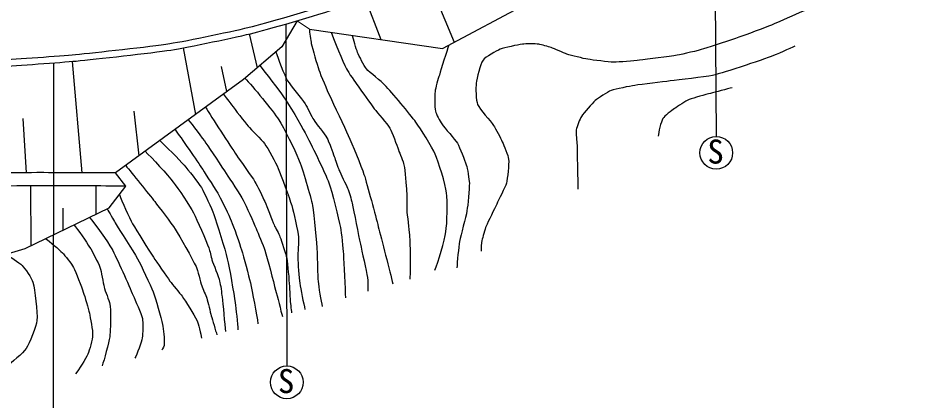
# Model space of a CAD drawing. Units: millimetres, scale not verified. Extents: x 40000 to 680000, y 20000 to 380000.
# Drawn here: x 276382 to 345333, y 244034 to 273204 of the extents above; entities that cross this region are included whole.
import ezdxf
from ezdxf.enums import TextEntityAlignment as Align

# ---------------------------------------------------------------- set-up
doc = ezdxf.new("R2010")
doc.units = ezdxf.units.MM
doc.header["$LTSCALE"] = 1000
doc.layers.add('M-BGD', color=7, linetype='Continuous', lineweight=25)
doc.styles.add('ＭＳ ゴシック', font='')
doc.styles.get('ＭＳ ゴシック').set_extended_font_data('MS Gothic')

msp = doc.modelspace()

# ---------------------------------------------------------------- linework, layer by layer
at = {"layer": 'M-BGD'}
for p, q in [((329418, 290874), (329645, 264190)), ((307497, 276550), (309653, 271361)), ((302851, 274703), (304051, 271570)), ((308757, 270884), (315440, 274443)), ((296805, 272753), (296885, 246701)), ((298602, 272364), (308757, 270884)), ((294022, 271992), (294628, 269423)), ((288969, 270936), (289921, 265861)), ((279076, 269792), (279070, 243479)), ((280511, 269908), (281258, 261418)), ((292300, 267600), (291903, 269510)), ((277034, 261422), (276768, 265551)), ((285619, 262718), (285232, 266118)), ((277323, 260424), (277358, 255845)), ((282323, 260412), (282314, 258237)), ((279812, 257029), (279817, 258718))]:
    msp.add_line(p, q, dxfattribs=at)
at = {"layer": 'M-BGD', "lineweight": 13}
msp.add_line((297666, 273004), (298602, 272364), dxfattribs=at)
at = {"layer": 'M-BGD'}
for points in [[(297666, 273004), (296509, 271013), (293569, 268527), (283823, 261406)], [(197484, 266577), (206252, 264660), (219858, 255523), (232453, 253488), (245571, 254783), (257120, 253367), (261263, 253074), (265537, 253302), (271962, 254167), (276928, 255637), (283344, 258734), (284597, 260401), (283823, 261406)]]:
    msp.add_lwpolyline(points, dxfattribs=at)
for centre in [(329645, 262940), (296885, 245451)]:
    msp.add_circle(centre, 1250, dxfattribs=at)
for points, knots in [([(106916, 283510), (107883, 283395), (110791, 283090), (111761, 283002), (113071, 282883), (117006, 282592), (118315, 282475), (121552, 282186), (131257, 281263), (134493, 280971), (136474, 280792), (142421, 280303), (144402, 280124), (148804, 279728), (162007, 278494), (166409, 278098), (169299, 277838), (177971, 277109), (180860, 276844), (192260, 275798), (226454, 272601), (237854, 271546), (239909, 271355), (246074, 270795), (248130, 270614), (248869, 270550), (251089, 270374), (251829, 270321), (252999, 270236), (256510, 269999), (257680, 269921), (258786, 269847), (262105, 269621), (263213, 269564), (264070, 269519), (266645, 269417), (267504, 269415), (269010, 269410), (273529, 269468), (275034, 269527), (276190, 269572), (279651, 269824), (280803, 269934), (282252, 270073), (286597, 270543), (288035, 270771), (289317, 270973), (293130, 271763), (294388, 272081), (295770, 272430), (299874, 273640), (301223, 274101), (302529, 274547), (306376, 276079), (307648, 276613), (308403, 276930), (310621, 277989), (311356, 278352), (312449, 278891), (315716, 280538), (316785, 281124), (317392, 281456), (319150, 282564), (319729, 282942), (320526, 283463), (322898, 285056), (323664, 285622), (324672, 286366), (327633, 288683), (328591, 289490), (329540, 290289), (332303, 292780), (333190, 293647), (334197, 294629), (337109, 297684), (338052, 298728), (338649, 299389), (340350, 301452), (340885, 302164)], [0, 0, 0, 0, 1, 1, 1, 2, 2, 2, 3, 3, 3, 4, 4, 4, 5, 5, 5, 6, 6, 6, 7, 7, 7, 8, 8, 8, 9, 9, 9, 10, 10, 10, 11, 11, 11, 12, 12, 12, 13, 13, 13, 14, 14, 14, 15, 15, 15, 16, 16, 16, 17, 17, 17, 18, 18, 18, 19, 19, 19, 20, 20, 20, 21, 21, 21, 22, 22, 22, 23, 23, 23, 24, 24, 24, 25, 25, 25, 26, 26, 26, 26]), ([(106950, 284009), (107920, 283894), (110834, 283588), (111806, 283500), (113116, 283381), (117050, 283090), (118360, 282973), (121597, 282684), (131302, 281761), (134538, 281469), (136519, 281290), (142466, 280801), (144446, 280622), (148849, 280226), (162052, 278992), (166454, 278596), (169344, 278336), (178016, 277607), (180905, 277342), (192305, 276296), (226500, 273099), (237900, 272044), (239954, 271853), (246119, 271293), (248174, 271113), (248912, 271048), (251127, 270873), (251865, 270819), (253035, 270734), (256544, 270498), (257713, 270420), (258818, 270346), (262132, 270120), (263238, 270063), (264091, 270019), (266652, 269917), (267506, 269915), (269008, 269910), (273514, 269968), (275015, 270027), (276165, 270072), (279609, 270323), (280755, 270432), (282198, 270570), (286525, 271038), (287957, 271265), (289230, 271466), (293016, 272250), (294265, 272566), (295639, 272913), (299720, 274116), (301061, 274574), (302361, 275018), (306189, 276543), (307455, 277074), (308204, 277388), (310405, 278440), (311134, 278800), (312224, 279338), (315480, 280978), (316545, 281562), (317145, 281891), (318883, 282986), (319456, 283361), (320248, 283879), (322606, 285462), (323367, 286024), (324370, 286765), (327316, 289069), (328269, 289872), (329212, 290666), (331959, 293143), (332841, 294004), (333843, 294982), (336742, 298024), (337680, 299062), (338273, 299719), (339962, 301767), (340493, 302474)], [0, 0, 0, 0, 1, 1, 1, 2, 2, 2, 3, 3, 3, 4, 4, 4, 5, 5, 5, 6, 6, 6, 7, 7, 7, 8, 8, 8, 9, 9, 9, 10, 10, 10, 11, 11, 11, 12, 12, 12, 13, 13, 13, 14, 14, 14, 15, 15, 15, 16, 16, 16, 17, 17, 17, 18, 18, 18, 19, 19, 19, 20, 20, 20, 21, 21, 21, 22, 22, 22, 23, 23, 23, 24, 24, 24, 25, 25, 25, 26, 26, 26, 26]), ([(345333, 278559), (344925, 278268), (343660, 277456), (343226, 277206), (342596, 276843), (340666, 275825), (340016, 275499), (339340, 275160), (337283, 274197), (336596, 273882), (336052, 273632), (334412, 272900), (333858, 272673), (333366, 272472), (331869, 271918), (331367, 271741), (330833, 271554), (329224, 271012), (328680, 270854), (328281, 270738), (327069, 270441), (326659, 270370), (326087, 270270), (324358, 270061), (323781, 269998), (323390, 269956), (322214, 269841), (321821, 269848), (321423, 269855), (320236, 269999), (319844, 270066), (319521, 270122), (318567, 270360), (318255, 270458), (318005, 270538), (317290, 270867), (317043, 270954), (316859, 271019), (316298, 271196), (316104, 271219), (315855, 271248), (315100, 271244), (314852, 271211), (314509, 271165), (313485, 270957), (313164, 270827), (312876, 270711), (312032, 270250), (311853, 269997), (311641, 269698), (311377, 268603), (311332, 268240), (311292, 267918), (311311, 266921), (311435, 266621), (311588, 266251), (312435, 265366), (312656, 265032), (312814, 264795), (313207, 264036), (313323, 263776), (313437, 263517), (313776, 262727), (313804, 262445), (313839, 262080), (313725, 260974), (313631, 260620), (313541, 260283), (313044, 259353), (312896, 259037), (312736, 258697), (312230, 257691), (312089, 257343), (312003, 257131), (311814, 256470), (311768, 256245), (311735, 256086), (311692, 255598), (311697, 255435)], [0, 0, 0, 0, 1, 1, 1, 2, 2, 2, 3, 3, 3, 4, 4, 4, 5, 5, 5, 6, 6, 6, 7, 7, 7, 8, 8, 8, 9, 9, 9, 10, 10, 10, 11, 11, 11, 12, 12, 12, 13, 13, 13, 14, 14, 14, 15, 15, 15, 16, 16, 16, 17, 17, 17, 18, 18, 18, 19, 19, 19, 20, 20, 20, 21, 21, 21, 22, 22, 22, 23, 23, 23, 24, 24, 24, 25, 25, 25, 26, 26, 26, 26]), ([(298602, 272364), (298611, 272144), (298700, 271485), (298750, 271270), (298845, 270862), (299185, 269653), (299324, 269258), (299466, 268852), (299979, 267668), (300156, 267275), (300429, 266667), (301304, 264866), (301571, 264255), (301828, 263668), (302571, 261897), (302771, 261289), (303029, 260504), (303650, 258104), (303861, 257305), (304091, 256436), (304760, 253824), (304976, 252951)], [0, 0, 0, 0, 1, 1, 1, 2, 2, 2, 3, 3, 3, 4, 4, 4, 5, 5, 5, 6, 6, 6, 7, 7, 7, 7]), ([(300266, 272122), (300461, 271552), (301161, 269883), (301431, 269344), (301574, 269058), (302138, 268278), (302321, 268015), (302563, 267669), (303298, 266635), (303554, 266298), (303782, 265996), (304548, 265148), (304740, 264821), (304921, 264512), (305271, 263489), (305400, 263154), (305488, 262927), (305773, 262251), (305820, 262012), (305899, 261615), (306000, 260402), (306025, 259998), (306043, 259716), (306015, 258864), (306034, 258582), (306059, 258202), (306213, 257071), (306242, 256691), (306267, 256366), (306299, 255388), (306302, 255062), (306305, 254713), (306285, 253664), (306269, 253314)], [0, 0, 0, 0, 1, 1, 1, 2, 2, 2, 3, 3, 3, 4, 4, 4, 5, 5, 5, 6, 6, 6, 7, 7, 7, 8, 8, 8, 9, 9, 9, 10, 10, 10, 11, 11, 11, 11]), ([(308178, 254001), (308421, 254556), (308929, 256311), (309020, 256910), (309110, 257501), (309156, 259308), (309075, 259900), (308991, 260507), (308449, 262275), (308205, 262836), (307978, 263357), (307070, 264810), (306735, 265269), (306300, 265865), (304871, 267555), (304369, 268096), (304113, 268373), (303198, 269057), (302956, 269347), (302775, 269563), (302392, 270328), (302283, 270589), (302179, 270838), (301948, 271618), (301899, 271884)], [0, 0, 0, 0, 1, 1, 1, 2, 2, 2, 3, 3, 3, 4, 4, 4, 5, 5, 5, 6, 6, 6, 7, 7, 7, 8, 8, 8, 8]), ([(309240, 271141), (309087, 270688), (308655, 269320), (308519, 268862), (308445, 268612), (308220, 267860), (308191, 267601), (308159, 267306), (308157, 266408), (308217, 266117), (308262, 265904), (308580, 265325), (308703, 265146), (308918, 264832), (309701, 263990), (309896, 263663), (310079, 263360), (310471, 262366), (310573, 262027), (310655, 261754), (310803, 260905), (310807, 260619), (310813, 260197), (310695, 258933), (310625, 258516), (310545, 258043), (310146, 256657), (310063, 256184), (309993, 255787), (309871, 254578), (309860, 254175)], [0, 0, 0, 0, 1, 1, 1, 2, 2, 2, 3, 3, 3, 4, 4, 4, 5, 5, 5, 6, 6, 6, 7, 7, 7, 8, 8, 8, 9, 9, 9, 10, 10, 10, 10]), ([(335647, 271055), (335291, 270886), (334202, 270421), (333834, 270281), (333353, 270099), (331892, 269604), (331403, 269446), (330998, 269315), (329780, 268920), (329363, 268839), (328721, 268713), (326770, 268497), (326122, 268413), (325582, 268343), (323958, 268158), (323421, 268071), (323057, 268011), (321966, 267810), (321622, 267678), (321355, 267576), (320628, 267105), (320413, 266917), (320172, 266706), (319542, 265973), (319367, 265705), (319249, 265524), (318999, 264914), (318965, 264701), (318928, 264469), (319015, 263762), (319023, 263527), (319031, 263292), (319040, 262584), (319045, 262348), (319053, 261912), (319080, 260605), (319089, 260170)], [0, 0, 0, 0, 1, 1, 1, 2, 2, 2, 3, 3, 3, 4, 4, 4, 5, 5, 5, 6, 6, 6, 7, 7, 7, 8, 8, 8, 9, 9, 9, 10, 10, 10, 11, 11, 11, 12, 12, 12, 12]), ([(296056, 270630), (296175, 270172), (296709, 268848), (296942, 268435), (297158, 268051), (298035, 267048), (298279, 266681), (298434, 266449), (298782, 265684), (298932, 265449), (299114, 265163), (299772, 264377), (299938, 264080), (300089, 263812), (300396, 262937), (300505, 262649), (300580, 262450), (300775, 261840), (300858, 261644), (300979, 261357), (301408, 260524), (301523, 260234), (301609, 260015), (301811, 259336), (301863, 259107), (302005, 258486), (302365, 256609), (302494, 255986), (302599, 255475), (302953, 253951), (303035, 253436), (303068, 253231), (303088, 252605), (303068, 252398)], [0, 0, 0, 0, 1, 1, 1, 2, 2, 2, 3, 3, 3, 4, 4, 4, 5, 5, 5, 6, 6, 6, 7, 7, 7, 8, 8, 8, 9, 9, 9, 10, 10, 10, 11, 11, 11, 11]), ([(294813, 269579), (295207, 269127), (296306, 267698), (296643, 267201), (297000, 266673), (297982, 265028), (298279, 264464), (298673, 263715), (299799, 261435), (300095, 260642), (300340, 259984), (300831, 257931), (300971, 257243), (301052, 256845), (301170, 255629), (301199, 255223), (301247, 254557), (301341, 252555), (301356, 251887)], [0, 0, 0, 0, 1, 1, 1, 2, 2, 2, 3, 3, 3, 4, 4, 4, 5, 5, 5, 6, 6, 6, 6]), ([(293689, 268628), (294264, 268047), (295817, 266137), (296269, 265455), (296640, 264897), (297534, 263089), (297780, 262466), (298052, 261776), (298708, 259643), (298852, 258915), (298992, 258208), (299140, 256047), (299192, 255328), (299223, 254892), (299228, 253578), (299269, 253142), (299306, 252754), (299493, 251597), (299581, 251217)], [0, 0, 0, 0, 1, 1, 1, 2, 2, 2, 3, 3, 3, 4, 4, 4, 5, 5, 5, 6, 6, 6, 6]), ([(283823, 261406), (282619, 261414), (279006, 261427), (277802, 261426), (276946, 261426), (274376, 261386), (273520, 261404), (272705, 261420), (270262, 261557), (269447, 261598), (267721, 261684), (262539, 261916), (260815, 262040), (258394, 262214), (251146, 262887), (248727, 263086), (246393, 263277), (239386, 263788), (237052, 263987), (233631, 264279), (223374, 265229), (219955, 265540), (215173, 265974), (200829, 267281), (196047, 267710), (195439, 267764), (193612, 267911), (193003, 267954)], [0, 0, 0, 0, 1, 1, 1, 2, 2, 2, 3, 3, 3, 4, 4, 4, 5, 5, 5, 6, 6, 6, 7, 7, 7, 8, 8, 8, 9, 9, 9, 9]), ([(330856, 267894), (330524, 267814), (329533, 267560), (329204, 267469), (328878, 267380), (327894, 267129), (327583, 266997), (327339, 266894), (326666, 266460), (326451, 266305), (326262, 266170), (325687, 265750), (325570, 265550), (325430, 265312), (325217, 264489), (325223, 264213)], [0, 0, 0, 0, 1, 1, 1, 2, 2, 2, 3, 3, 3, 4, 4, 4, 5, 5, 5, 5]), ([(292051, 267418), (292172, 267250), (292544, 266750), (292671, 266586), (292920, 266263), (293664, 265291), (293929, 264981), (294168, 264702), (294973, 263942), (295186, 263643), (295436, 263292), (296051, 262150), (296225, 261755), (296467, 261203), (297086, 259503), (297257, 258925), (297397, 258449), (297718, 256994), (297776, 256501), (297812, 256194), (297715, 255264), (297723, 254954), (297734, 254562), (297815, 253387), (297869, 252999), (297925, 252597), (298165, 251401), (298269, 251009)], [0, 0, 0, 0, 1, 1, 1, 2, 2, 2, 3, 3, 3, 4, 4, 4, 5, 5, 5, 6, 6, 6, 7, 7, 7, 8, 8, 8, 9, 9, 9, 9]), ([(284597, 260401), (284481, 260402), (284134, 260404), (284018, 260405), (282775, 260409), (279045, 260426), (277802, 260426), (276942, 260426), (274360, 260386), (273500, 260404), (272678, 260421), (270218, 260558), (269397, 260599), (267666, 260686), (262472, 260919), (260743, 261043), (258321, 261217), (251066, 261891), (248646, 262089), (246311, 262280), (239302, 262792), (236967, 262991), (233545, 263283), (223285, 264233), (219864, 264544), (215083, 264978), (200739, 266281), (195958, 266714), (195730, 266734), (195044, 266792), (194815, 266810)], [0, 0, 0, 0, 1, 1, 1, 2, 2, 2, 3, 3, 3, 4, 4, 4, 5, 5, 5, 6, 6, 6, 7, 7, 7, 8, 8, 8, 9, 9, 9, 10, 10, 10, 10]), ([(290675, 266413), (291142, 265676), (292568, 263481), (293052, 262754), (293324, 262345), (294199, 261155), (294455, 260735), (294631, 260446), (295068, 259528), (295205, 259219), (295360, 258868), (295763, 257790), (295915, 257438), (295995, 257254), (296292, 256729), (296363, 256542), (296485, 256220), (296813, 255238), (296878, 254900), (296958, 254483), (297051, 253209), (297086, 252786), (297102, 252593), (297115, 252011), (297130, 251817), (297147, 251604), (297218, 250967), (297248, 250756)], [0, 0, 0, 0, 1, 1, 1, 2, 2, 2, 3, 3, 3, 4, 4, 4, 5, 5, 5, 6, 6, 6, 7, 7, 7, 8, 8, 8, 9, 9, 9, 9]), ([(289361, 265453), (289645, 265110), (290456, 264049), (290712, 263685), (291036, 263228), (291953, 261820), (292259, 261352), (292524, 260948), (293334, 259746), (293565, 259322), (293791, 258908), (294347, 257605), (294535, 257172), (294677, 256845), (295104, 255865), (295212, 255526), (295403, 254924), (295865, 253083), (296026, 252472), (296132, 252069), (296446, 250858), (296549, 250454)], [0, 0, 0, 0, 1, 1, 1, 2, 2, 2, 3, 3, 3, 4, 4, 4, 5, 5, 5, 6, 6, 6, 7, 7, 7, 7]), ([(288358, 264720), (288792, 264116), (290060, 262281), (290471, 261662), (290732, 261270), (291488, 260078), (291717, 259667), (291924, 259297), (292484, 258155), (292645, 257764), (292825, 257329), (293284, 255994), (293422, 255545), (293575, 255049), (293991, 253547), (294104, 253041), (294243, 252420), (294589, 250543), (294680, 249914)], [0, 0, 0, 0, 1, 1, 1, 2, 2, 2, 3, 3, 3, 4, 4, 4, 5, 5, 5, 6, 6, 6, 6]), ([(287191, 263867), (287581, 263515), (288693, 262396), (289041, 262003), (289329, 261678), (290141, 260656), (290365, 260285), (290598, 259900), (291154, 258666), (291309, 258244), (291550, 257581), (292175, 255557), (292341, 254871), (292502, 254208), (292844, 252189), (292944, 251514), (293006, 251104), (293128, 249866), (293148, 249452)], [0, 0, 0, 0, 1, 1, 1, 2, 2, 2, 3, 3, 3, 4, 4, 4, 5, 5, 5, 6, 6, 6, 6]), ([(286075, 263051), (286538, 262618), (287827, 261213), (288219, 260714), (288566, 260272), (289492, 258854), (289759, 258358), (290037, 257844), (290722, 256228), (290937, 255685), (291006, 255512), (291117, 254963), (291175, 254786), (291281, 254458), (291666, 253498), (291757, 253165), (291821, 252929), (291918, 252198), (291945, 251954), (292006, 251428), (292156, 249847), (292196, 249319)], [0, 0, 0, 0, 1, 1, 1, 2, 2, 2, 3, 3, 3, 4, 4, 4, 5, 5, 5, 6, 6, 6, 7, 7, 7, 7]), ([(284592, 261968), (285043, 261426), (286371, 259778), (286804, 259221), (287125, 258810), (288081, 257569), (288361, 257129), (288714, 256575), (289682, 254857), (289961, 254263), (290090, 253988), (290291, 253094), (290389, 252806), (290455, 252611), (290718, 252047), (290780, 251851), (290864, 251589), (291045, 250785), (291118, 250520), (291199, 250230), (291458, 249364), (291551, 249077)], [0, 0, 0, 0, 1, 1, 1, 2, 2, 2, 3, 3, 3, 4, 4, 4, 5, 5, 5, 6, 6, 6, 7, 7, 7, 7]), ([(284107, 259749), (284277, 259293), (284885, 257964), (285117, 257537), (285405, 257010), (286376, 255492), (286703, 254989), (286946, 254616), (287704, 253516), (287968, 253157), (288144, 252919), (288730, 252249), (288899, 252005), (289140, 251655), (289834, 250579), (290013, 250193), (290133, 249935), (290355, 249100), (290380, 248816)], [0, 0, 0, 0, 1, 1, 1, 2, 2, 2, 3, 3, 3, 4, 4, 4, 5, 5, 5, 6, 6, 6, 6]), ([(283188, 258659), (283302, 258443), (283663, 257807), (283790, 257598), (284124, 257049), (285185, 255435), (285494, 254872), (285764, 254380), (286483, 252858), (286683, 252334), (286867, 251851), (287300, 250357), (287409, 249852), (287472, 249559), (287545, 248658), (287536, 248359), (287534, 248262), (287420, 247983), (287354, 247912)], [0, 0, 0, 0, 1, 1, 1, 2, 2, 2, 3, 3, 3, 4, 4, 4, 5, 5, 5, 6, 6, 6, 6]), ([(281824, 258001), (282215, 257567), (283243, 256140), (283529, 255631), (283913, 254949), (284846, 252791), (285160, 252074), (285313, 251726), (285783, 250679), (285863, 250307), (285924, 250020), (285908, 249129), (285854, 248840), (285793, 248514), (285456, 247569), (285297, 247278)], [0, 0, 0, 0, 1, 1, 1, 2, 2, 2, 3, 3, 3, 4, 4, 4, 5, 5, 5, 5]), ([(280652, 257435), (280911, 257115), (281626, 256104), (281841, 255752), (282022, 255459), (282510, 254543), (282628, 254219), (282734, 253928), (282870, 253007), (282950, 252708), (283020, 252443), (283318, 251674), (283378, 251406), (283416, 251233), (283440, 250698), (283439, 250521), (283438, 250202), (283423, 249242), (283370, 248927), (283293, 248475), (282947, 247139), (282794, 246706)], [0, 0, 0, 0, 1, 1, 1, 2, 2, 2, 3, 3, 3, 4, 4, 4, 5, 5, 5, 6, 6, 6, 7, 7, 7, 7]), ([(278493, 256393), (278766, 256205), (279528, 255562), (279759, 255324), (279954, 255123), (280479, 254458), (280611, 254210), (280801, 253851), (281221, 252704), (281354, 252320), (281463, 252006), (281751, 251050), (281823, 250725), (281895, 250394), (282084, 249386), (282072, 249047), (282061, 248747), (281832, 247863), (281710, 247588), (281568, 247266), (280998, 246367), (280768, 246100)], [0, 0, 0, 0, 1, 1, 1, 2, 2, 2, 3, 3, 3, 4, 4, 4, 5, 5, 5, 6, 6, 6, 7, 7, 7, 7]), ([(275448, 255199), (275724, 255084), (276475, 254574), (276683, 254361), (276897, 254141), (277434, 253372), (277514, 253077), (277666, 252512), (277877, 250751), (277816, 250169), (277768, 249710), (277242, 248401), (276987, 248016), (276767, 247683), (275841, 246896), (275506, 246679), (275155, 246453), (274007, 245931), (273602, 245829), (273102, 245703), (271554, 245580), (271039, 245557), (270268, 245522), (267948, 245461), (267180, 245538), (266413, 245615), (264152, 246134), (263405, 246325), (262453, 246567), (259636, 247436), (258690, 247702), (258331, 247803), (257249, 248096), (256881, 248161), (256404, 248245), (254957, 248409), (254474, 248447), (253918, 248491), (252244, 248561), (251686, 248568), (251144, 248576), (249518, 248551), (248977, 248522), (248490, 248495), (247031, 248354), (246547, 248290), (246012, 248218), (244418, 247934), (243887, 247840), (243430, 247759), (242062, 247487), (241603, 247413), (241174, 247343), (239884, 247142), (239451, 247118), (238804, 247083), (236859, 247110), (236211, 247118), (235762, 247124), (234411, 247110), (233968, 247186), (233243, 247311), (231092, 247846), (230406, 248114), (229785, 248357), (228047, 249364), (227485, 249725), (227135, 249950), (226162, 250739), (225865, 251031), (225616, 251275), (224940, 252085), (224772, 252390), (224640, 252631), (224458, 253444), (224395, 253712), (224343, 253931), (224224, 254598), (224197, 254822)], [0, 0, 0, 0, 1, 1, 1, 2, 2, 2, 3, 3, 3, 4, 4, 4, 5, 5, 5, 6, 6, 6, 7, 7, 7, 8, 8, 8, 9, 9, 9, 10, 10, 10, 11, 11, 11, 12, 12, 12, 13, 13, 13, 14, 14, 14, 15, 15, 15, 16, 16, 16, 17, 17, 17, 18, 18, 18, 19, 19, 19, 20, 20, 20, 21, 21, 21, 22, 22, 22, 23, 23, 23, 24, 24, 24, 25, 25, 25, 26, 26, 26, 26])]:
    msp.add_open_spline(points, degree=3, knots=knots, dxfattribs=at)

# ---------------------------------------------------------------- texts
at = {"layer": 'M-BGD', "style": 'ＭＳ ゴシック'}
for p in [(328967, 261566), (296206, 244077)]:
    msp.add_text('S', height=1833, dxfattribs=at).set_placement(p, align=Align.BOTTOM_LEFT)

doc.saveas('drawing.dxf')
